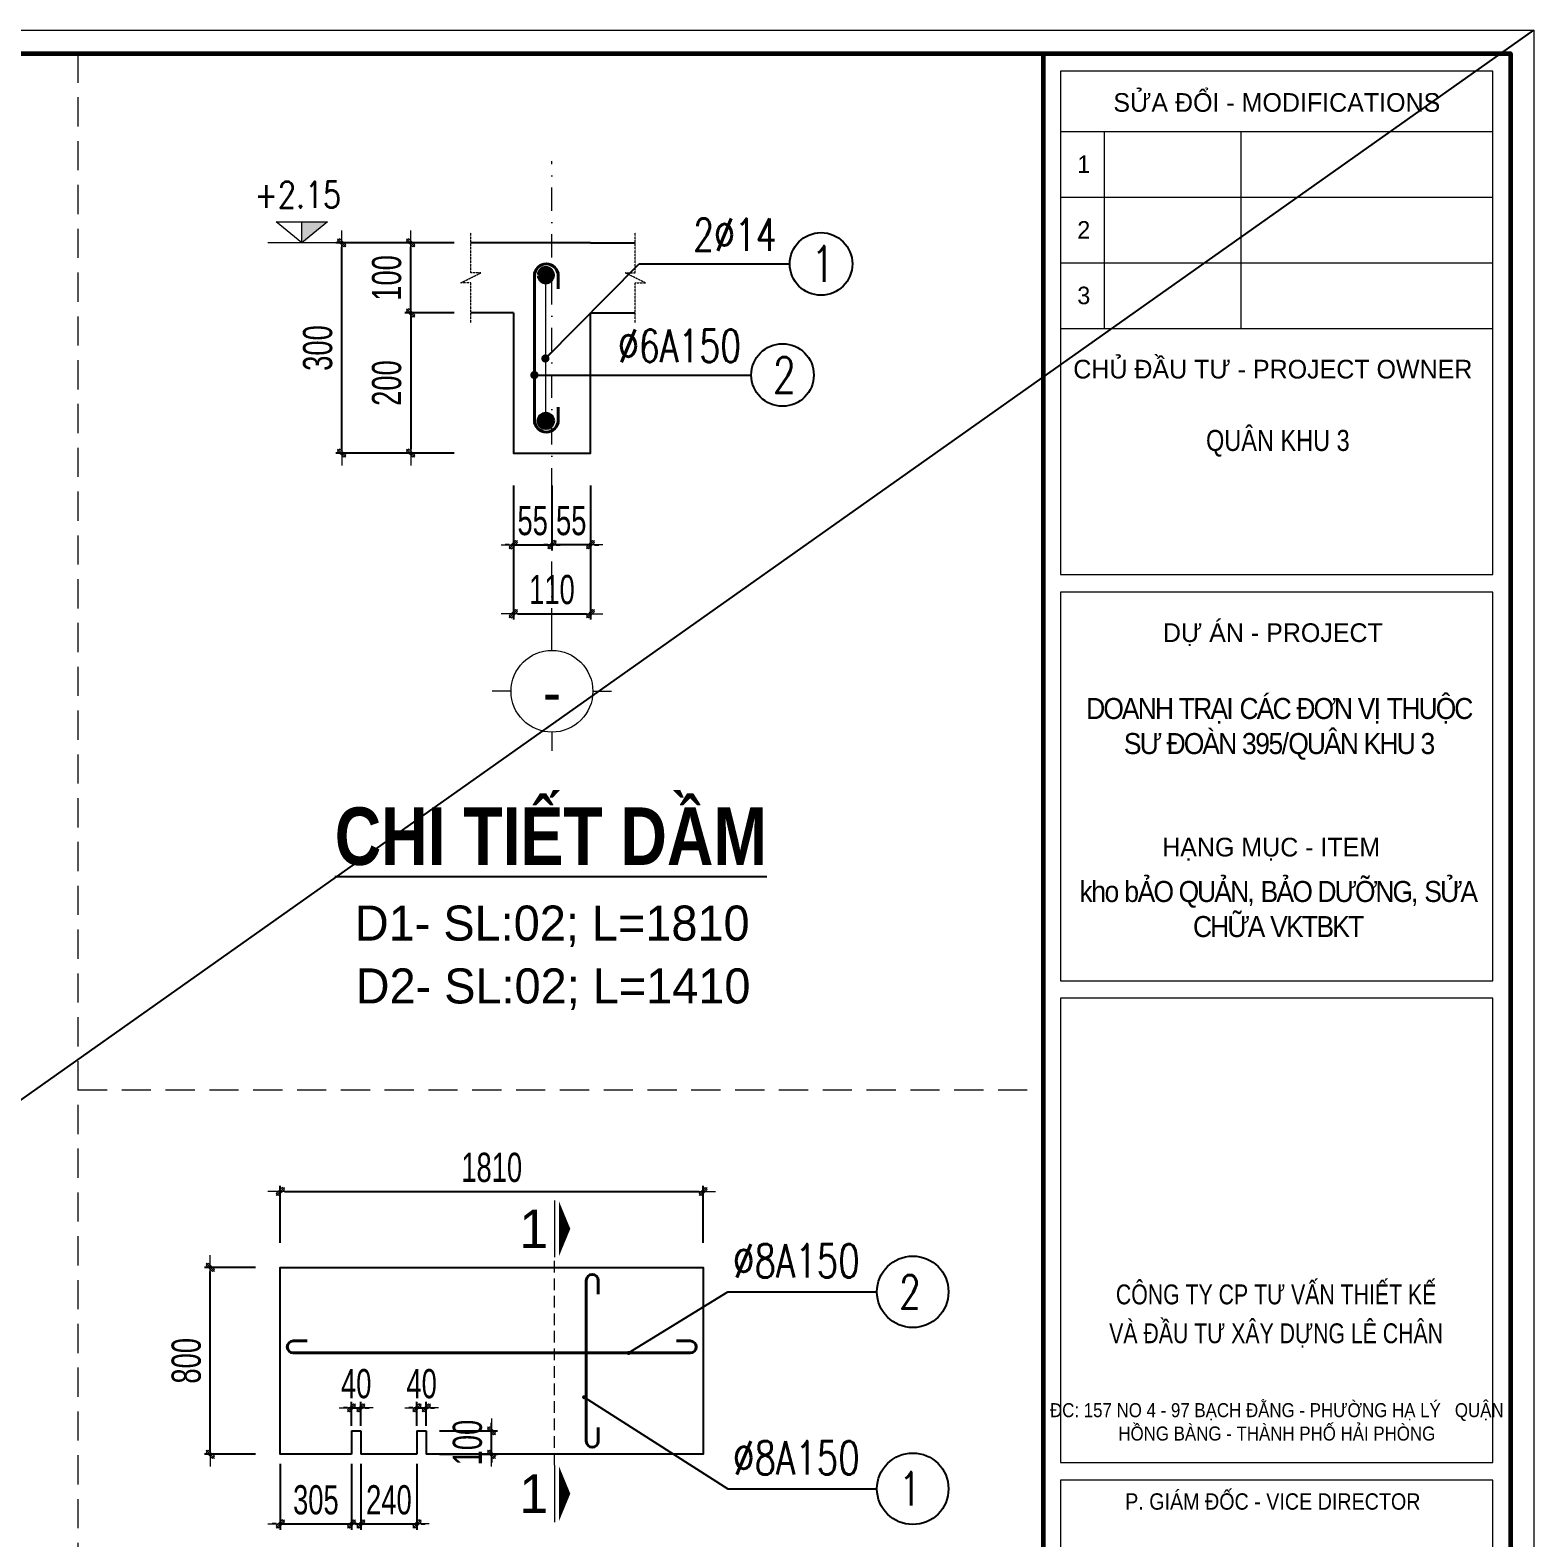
# Model space of a CAD drawing. Header units: millimetres. Extents: x -211129 to 461116, y -574633 to 115.
# Drawn here: x 316081 to 322516, y -538145 to -531691 of the extents above; entities that cross this region are included whole.
import ezdxf
from ezdxf.enums import TextEntityAlignment as Align

# ---------------------------------------------------------------- set-up
doc = ezdxf.new("R2010")
doc.units = ezdxf.units.MM
doc.header["$MEASUREMENT"] = 0
doc.header["$PDMODE"] = 32
doc.linetypes.add('DASHDOT', pattern=[1, 0.5, -0.25, 0, -0.25])
doc.linetypes.add('HIDDEN', pattern=[0.375, 0.25, -0.125])
doc.layers.get('Defpoints').update_dxf_attribs({"color": 1})
for name, color, linetype, lineweight in [('08. Net Text', 3, 'Continuous', 13), ('Khungten_LCDI', 7, 'Continuous', 5), ('LC Dim', 8, 'Continuous', 18), ('LC ISO', 153, 'Continuous', 13), ('LC Khac', 4, 'Continuous', 9), ('LC MANH DUT', 35, 'HIDDEN', 5), ('LC Net dam2', 6, 'Continuous', 40), ('LC Net dam3', 1, 'Continuous', 60), ('LC Net manh', 133, 'Continuous', 5), ('LC Net thay', 63, 'Continuous', 25), ('LC Net truc', 79, 'DASHDOT', 13), ('LC Text1', 3, 'Continuous', 20), ('LC Text2', 7, 'Continuous', 25), ('MANH', 35, 'HIDDEN', 5)]:
    doc.layers.add(name, color=color, linetype=linetype, lineweight=lineweight)
doc.layers.add('KCS_Plotter', color=11, linetype='Continuous', plot=False)
doc.styles.add('HOATBIF', font='hoatbif.shx', dxfattribs={"width": 0.7})
doc.styles.add('Khungten', font='VHAVAN.TTF', dxfattribs={"width": 0.9, "height": 5000})
doc.styles.add('LC 1', font='VHAVANB.TTF')
doc.styles.add('LC 3', font='vnsimli.shx', dxfattribs={"width": 0.75})
doc.styles.add('LC3', font='VHARIALB.TTF', dxfattribs={"width": 0.8})
doc.styles.add('T1', font='Vnsimli.shx', dxfattribs={"width": 0.8})
doc.styles.add('Text Khung Ten', font='VHAVAN.TTF')
doc.styles.add('Title', font='VHBLACK.TTF', dxfattribs={"width": 0.8})
doc.dimstyles.new('1-100(1-50)', dxfattribs={"dimscale": 50, "dimtxt": 2.5, "dimasz": 0.35, "dimexe": 0.5, "dimexo": 0, "dimgap": 0.8, "dimtad": 1, "dimdec": 0, "dimzin": 0, "dimdsep": 46, "dimtxsty": 'HOATBIF', "dimblk1": 'DOT', "dimblk2": 'DOT', "dimsah": 1, "dimcen": -1, "dimdle": 1, "dimclrd": 256, "dimclre": 256, "dimclrt": 4, "dimadec": 3, "dimazin": 2, "dimtfac": 0.333333, "dimtdec": 0, "dimtix": 1, "dimtmove": 2, "dimatfit": 3, "dimldrblk": 'DOT', "dimfxl": 1, "dimtvp": 0.833333, "dimtolj": 1, "dimtzin": 0, "dimarcsym": 0})

# ---------------------------------------------------------------- blocks, each defined once
blk = doc.blocks.new('lcdi fix')
at = {"layer": 'Defpoints', "lineweight": 0}
blk.add_lwpolyline([(-1200, -14850), (-1200, 14850), (40800, 14850), (40800, -14850)], close=True, dxfattribs=at)
at = {"layer": 'Khungten_LCDI', "color": 5, "lineweight": 60}
blk.add_line((36600, 14650), (36600, -14650), dxfattribs=at)
at = {"layer": 'Khungten_LCDI', "color": 5, "lineweight": 25}
blk.add_line((40600, -14650), (40600, 14650), dxfattribs=at)
at = {"layer": 'Khungten_LCDI', "color": 9, "lineweight": 15}
for p, q in [((36750, 13981), (40450, 13981)), ((37123, 13981), (37123, 12297)), ((38293, 13981), (38293, 12297)), ((36750, 13420), (40450, 13420)), ((36750, 12858), (40450, 12858)), ((36750, 12297), (40450, 12297))]:
    blk.add_line(p, q, dxfattribs=at)
at = {"layer": 'Khungten_LCDI', "color": 5, "lineweight": 60}
blk.add_lwpolyline([(0, -14650), (0, 14650), (40600, 14650), (40600, -14650)], close=True, dxfattribs=at)
at = {"layer": 'Khungten_LCDI', "color": 9, "lineweight": 15}
for points in [[(36750, 10190), (40450, 10190), (40450, 14500), (36750, 14500)], [(36750, 6712), (40450, 6712), (40450, 10040), (36750, 10040)], [(36750, 2587), (40450, 2587), (40450, 6562), (36750, 6562)], [(36750, 446), (40450, 446), (40450, 2437), (36750, 2437)]]:
    blk.add_lwpolyline(points, close=True, dxfattribs=at)
at = {"color": 7, "style": 'Khungten'}
for s, p in [('söa ®æi - modifications', (38600, 14151)), ('chñ ®Çu t\xad - project owner', (38566, 11868)), ('dù ¸n - project', (38566, 9612)), ('h¹ng môc - item', (38552, 7776))]:
    blk.add_text(s, height=160, dxfattribs=at).set_placement(p, align=Align.CENTER)
at = {"color": 7}
for s, height, style, width, p in [('c«ng ty cp t\xad vÊn thiÕt kÕ', 170, 'Title', 0.8, (38594, 3942)), ('vµ ®Çu t\xad x©y dùng lª ch©n', 170, 'Title', 0.8, (38594, 3609)), ('P. gi¸m ®èc - VICE director', 140, 'Khungten', 0.9, (38566, 2184))]:
    blk.add_text(s, height=height, dxfattribs=dict(at, style=style, width=width)).set_placement(p, align=Align.CENTER)
at = {"color": 4, "char_height": 180, "attachment_point": 5, "style": 'Khungten'}
for s, insert, width in [('{\\f.VnArialH|b0|i0|c0|p34;\\W0.8;qu©n khu 3}', (38609, 11313), 2315.24), ('{\\f.VnArialH|b0|i0|c0|p34;\\W0.9;\\T0.9;doanh tr¹i c¸c ®¬n vÞ thuéc s\xad ®oµn 395/qu©n khu 3}', (38617, 8868), 3461.97), ('{\\f.VnArialH|b0|i0|c0|p34;\\T0.9;kho b\\fArial|b0|i0|c0|p34;ẢO QUẢN, BẢO DƯỠNG, SỬA CHỮA VKTBKT}', (38609, 7325), 3712.56)]:
    blk.add_mtext(s, dxfattribs=dict(at, insert=insert, width=width))
at = {"color": 7, "insert": (38600, 3096), "char_height": 120, "attachment_point": 2, "style": 'Khungten'}
blk.add_mtext_dynamic_manual_height_columns('®c: 157 no 4 - 97 b¹ch ®»ng - ph\xadêng h¹ lý   quËn hång bµng - thµnh phè h¶i phßng ', width=3886.57, gutter_width=25, heights=[0], dxfattribs=at)
at = {"color": 7, "style": 'Khungten', "width": 0.8}
for tag, p in [('REVISION', (39499, -10746)), ('NGAYHT', (39546, -11609))]:
    blk.add_attdef(tag, text='', height=200, dxfattribs=at).set_placement(p, align=Align.CENTER)
at = {"layer": '08. Net Text', "color": 7, "style": 'Text Khung Ten'}
blk.add_text('1', height=150, dxfattribs=at).set_placement((36892, 13627))
at = {"layer": '08. Net Text', "color": 7, "ltscale": 2, "style": 'Text Khung Ten'}
for s, p in [('2', (36892, 13065)), ('3', (36892, 12504))]:
    blk.add_text(s, height=150, dxfattribs=at).set_placement(p)
at = {"layer": 'LC Text1', "color": 3, "style": 'LC 1', "width": 1.834006}
for tag, p, p2 in [('TENBANVE1', (36913, -8886), (40339, -8886)), ('TENBANVE2', (36913, -9562), (40339, -9562))]:
    blk.add_attdef(tag, text='', height=250, dxfattribs=at).set_placement(p, p2, align=Align.FIT)
at = {"layer": 'LC Text1', "style": 'Title', "width": 0.7}
blk.add_attdef('SOBANVE', text='', height=250, dxfattribs=at).set_placement((39562, -13896), align=Align.CENTER)
blk = doc.blocks.new('theptron1')
at = {"layer": 'LC Net dam3'}
for p, q in [((-0.5, 0), (0.5, 0)), ((-0.35, 0.35), (0.35, -0.35)), ((0.35, 0.35), (-0.35, -0.35)), ((0, 0.5), (0, -0.5))]:
    blk.add_line(p, q, dxfattribs=at)
blk.add_circle((0, 0), 0.5, dxfattribs=at)
blk = doc.blocks.new('DOT')
at = {"layer": 'LC Dim'}
blk.add_line((-3, 0), (3, 0), dxfattribs=at)
at = {"layer": 'LC Dim', "color": 4}
blk.add_line((-1, -1), (1, 1), dxfattribs=at)
blk.add_lwpolyline([(0.5, 1), (-1, -0.5), (-0.5, -1), (1, 0.5)], close=True, dxfattribs=at)
blk = doc.blocks.new('*D1131')
at = {"layer": 'Defpoints', "color": 0, "ltscale": 2, "transparency": 16777216}
for p in [(318149.2, -533640.2), (318314.2, -533640.2), (318314.2, -533893.7)]:
    blk.add_point(p, dxfattribs=at)
at = {"layer": 'LC Dim', "lineweight": -2, "ltscale": 2, "transparency": 16777216}
for p, q in [((318149.2, -533640.2), (318149.2, -533918.7)), ((318314.2, -533640.2), (318314.2, -533918.7)), ((318131.7, -533893.7), (318114.2, -533893.7)), ((318149.2, -533893.7), (318314.2, -533893.7)), ((318331.7, -533893.7), (318349.2, -533893.7))]:
    blk.add_line(p, q, dxfattribs=at)
at = {"layer": 'LC Dim', "lineweight": -2, "ltscale": 2, "transparency": 16777216, "xscale": 17.5, "yscale": 17.5, "zscale": 17.5}
blk.add_blockref('DOT', (318149.2, -533893.7), dxfattribs=at)
at = {"layer": 'LC Dim', "lineweight": -2, "ltscale": 2, "transparency": 16777216, "xscale": 17.5, "yscale": 17.5, "zscale": 17.5, "rotation": 180}
blk.add_blockref('DOT', (318314.2, -533893.7), dxfattribs=at)
at = {"layer": 'LC Dim', "color": 4, "ltscale": 2, "transparency": 16777216, "insert": (318231.7, -533791.2), "char_height": 125, "attachment_point": 5, "style": 'HOATBIF'}
blk.add_mtext('\\A1;55', dxfattribs=at)
blk = doc.blocks.new('_Dot')
at = {"color": 0, "linetype": 'ByBlock', "lineweight": -2}
blk.add_line((-0.5, 0), (-1, 0), dxfattribs=at)
at = {"color": 0, "linetype": 'ByBlock', "const_width": 0.5}
blk.add_lwpolyline([(-0.25, 0, 1), (0.25, 0, 1)], format="xyb", close=True, dxfattribs=at)
blk = doc.blocks.new('*D1132')
at = {"layer": 'Defpoints', "color": 0, "ltscale": 2, "transparency": 16777216}
for p in [(318149.2, -533640.2), (318479.2, -533640.2), (318479.2, -534189)]:
    blk.add_point(p, dxfattribs=at)
at = {"layer": 'LC Dim', "lineweight": -2, "ltscale": 2, "transparency": 16777216}
for p, q in [((318149.2, -533640.2), (318149.2, -534214)), ((318479.2, -533640.2), (318479.2, -534214)), ((318166.7, -534189), (318461.7, -534189))]:
    blk.add_line(p, q, dxfattribs=at)
at = {"layer": 'LC Dim', "lineweight": -2, "ltscale": 2, "transparency": 16777216, "xscale": 17.5, "yscale": 17.5, "zscale": 17.5, "rotation": 180}
blk.add_blockref('DOT', (318149.2, -534189), dxfattribs=at)
at = {"layer": 'LC Dim', "lineweight": -2, "ltscale": 2, "transparency": 16777216, "xscale": 17.5, "yscale": 17.5, "zscale": 17.5}
blk.add_blockref('DOT', (318479.2, -534189), dxfattribs=at)
at = {"layer": 'LC Dim', "color": 4, "ltscale": 2, "transparency": 16777216, "insert": (318314.2, -534086.5), "char_height": 125, "attachment_point": 5, "style": 'HOATBIF'}
blk.add_mtext('\\A1;110', dxfattribs=at)
blk = doc.blocks.new('*D1133')
at = {"layer": 'Defpoints', "color": 0, "ltscale": 2, "transparency": 16777216}
for p in [(317709.8, -532601.8), (317895.7, -532601.8), (317895.7, -532901.8)]:
    blk.add_point(p, dxfattribs=at)
at = {"layer": 'LC Dim', "lineweight": -2, "ltscale": 2, "transparency": 16777216}
for p, q in [((317895.7, -532601.8), (317684.8, -532601.8)), ((317709.8, -532884.3), (317709.8, -532619.3)), ((317895.7, -532901.8), (317684.8, -532901.8))]:
    blk.add_line(p, q, dxfattribs=at)
at = {"layer": 'LC Dim', "lineweight": -2, "ltscale": 2, "transparency": 16777216, "xscale": 17.5, "yscale": 17.5, "zscale": 17.5}
for p, rotation in [((317709.8, -532601.8), 90), ((317709.8, -532901.8), 270)]:
    blk.add_blockref('DOT', p, dxfattribs=dict(at, rotation=rotation))
at = {"layer": 'LC Dim', "color": 4, "ltscale": 2, "transparency": 16777216, "insert": (317607.3, -532751.8), "char_height": 125, "attachment_point": 5, "rotation": 90, "style": 'HOATBIF'}
blk.add_mtext('\\A1;100', dxfattribs=at)
blk = doc.blocks.new('*D1134')
at = {"layer": 'Defpoints', "color": 0, "ltscale": 2, "transparency": 16777216}
for p in [(317414.6, -532601.8), (317895.7, -532601.8), (317895.7, -533501.8)]:
    blk.add_point(p, dxfattribs=at)
at = {"layer": 'LC Dim', "lineweight": -2, "ltscale": 2, "transparency": 16777216}
for p, q in [((317895.7, -532601.8), (317389.6, -532601.8)), ((317414.6, -533484.3), (317414.6, -532619.3)), ((317895.7, -533501.8), (317389.6, -533501.8))]:
    blk.add_line(p, q, dxfattribs=at)
at = {"layer": 'LC Dim', "lineweight": -2, "ltscale": 2, "transparency": 16777216, "xscale": 17.5, "yscale": 17.5, "zscale": 17.5}
for p, rotation in [((317414.6, -532601.8), 90), ((317414.6, -533501.8), 270)]:
    blk.add_blockref('DOT', p, dxfattribs=dict(at, rotation=rotation))
at = {"layer": 'LC Dim', "color": 4, "ltscale": 2, "transparency": 16777216, "insert": (317312.1, -533051.8), "char_height": 125, "attachment_point": 5, "rotation": 90, "style": 'HOATBIF'}
blk.add_mtext('\\A1;300', dxfattribs=at)
blk = doc.blocks.new('TIEUDE1')
at = {"layer": 'LC Text2', "color": 7, "style": 'LC 1'}
blk.add_attdef('TIªU§Ò', text='', height=5, dxfattribs=at).set_placement((0, 0), align=Align.BOTTOM_CENTER)
blk.add_attdef('TL', text='', height=3, dxfattribs=at).set_placement((0, -2), align=Align.TOP_CENTER)
blk = doc.blocks.new('*D1135')
at = {"layer": 'Defpoints', "color": 0, "ltscale": 2, "transparency": 16777216}
for p in [(317895.7, -532901.8), (317709.8, -533501.8), (317866.4, -533501.8)]:
    blk.add_point(p, dxfattribs=at)
at = {"layer": 'LC Dim', "lineweight": -2, "ltscale": 2, "transparency": 16777216}
for p, q in [((317895.7, -532901.8), (317684.8, -532901.8)), ((317709.8, -532919.3), (317709.8, -533484.3)), ((317866.4, -533501.8), (317684.8, -533501.8))]:
    blk.add_line(p, q, dxfattribs=at)
at = {"layer": 'LC Dim', "lineweight": -2, "ltscale": 2, "transparency": 16777216, "xscale": 17.5, "yscale": 17.5, "zscale": 17.5}
for p, rotation in [((317709.8, -532901.8), 90), ((317709.8, -533501.8), 270)]:
    blk.add_blockref('DOT', p, dxfattribs=dict(at, rotation=rotation))
at = {"layer": 'LC Dim', "color": 4, "ltscale": 2, "transparency": 16777216, "insert": (317607.3, -533201.8), "char_height": 125, "attachment_point": 5, "rotation": 90, "style": 'HOATBIF'}
blk.add_mtext('\\A1;200', dxfattribs=at)
blk = doc.blocks.new('TTRUC')
at = {"layer": 'LC ISO'}
for p, q in [((0, 6.95), (0, 10.13)), ((-6.95, 0), (-10.13, 0)), ((6.95, 0), (10.13, 0)), ((0, -6.95), (0, -10.13))]:
    blk.add_line(p, q, dxfattribs=at)
at = {"layer": 'LC Net manh'}
blk.add_circle((0, 0), 6.95, dxfattribs=at)
blk = doc.blocks.new('*D1136')
at = {"layer": 'Defpoints', "color": 0, "ltscale": 2, "transparency": 16777216}
for p in [(318314.2, -533640.2), (318479.2, -533640.2), (318314.2, -533893.7)]:
    blk.add_point(p, dxfattribs=at)
at = {"layer": 'LC Dim', "lineweight": -2, "ltscale": 2, "transparency": 16777216}
for p, q in [((318314.2, -533640.2), (318314.2, -533918.7)), ((318479.2, -533640.2), (318479.2, -533918.7)), ((318296.7, -533893.7), (318279.2, -533893.7)), ((318479.2, -533893.7), (318314.2, -533893.7)), ((318496.7, -533893.7), (318514.2, -533893.7))]:
    blk.add_line(p, q, dxfattribs=at)
at = {"layer": 'LC Dim', "lineweight": -2, "ltscale": 2, "transparency": 16777216, "xscale": 17.5, "yscale": 17.5, "zscale": 17.5}
blk.add_blockref('DOT', (318314.2, -533893.7), dxfattribs=at)
at = {"layer": 'LC Dim', "lineweight": -2, "ltscale": 2, "transparency": 16777216, "xscale": 17.5, "yscale": 17.5, "zscale": 17.5, "rotation": 180}
blk.add_blockref('DOT', (318479.2, -533893.7), dxfattribs=at)
at = {"layer": 'LC Dim', "color": 4, "ltscale": 2, "transparency": 16777216, "insert": (318396.7, -533791.2), "char_height": 125, "attachment_point": 5, "style": 'HOATBIF'}
blk.add_mtext('\\A1;55', dxfattribs=at)
blk = doc.blocks.new('Caodo1')
at = {"layer": 'LC Text1'}
blk.add_hatch(color=4, dxfattribs=at).paths.add_polyline_path([(0, 200), (0, 0), (243, 200)])
at = {"layer": 'LC Text1', "color": 4}
for p, q in [((0, 0), (0, 200)), ((324, 0), (-324, 0))]:
    blk.add_line(p, q, dxfattribs=at)
blk.add_lwpolyline([(-243, 200), (243, 200), (0, 0), (0, 0)], close=True, dxfattribs=at)
at = {"layer": 'LC Text1', "color": 4, "style": 'T1', "width": 0.8}
blk.add_attdef('%%P0,00', text='', height=250, dxfattribs=at).set_placement((-39, 460), align=Align.MIDDLE_CENTER)
blk = doc.blocks.new('*D1137')
at = {"layer": 'Defpoints', "color": 0, "ltscale": 2, "transparency": 16777216}
for p in [(316852.1, -536986.9), (317045, -536986.9), (317045, -537786.9)]:
    blk.add_point(p, dxfattribs=at)
at = {"layer": 'LC Dim', "lineweight": -2, "ltscale": 2, "transparency": 16777216}
for p, q in [((317045, -536986.9), (316827.1, -536986.9)), ((316852.1, -537769.4), (316852.1, -537004.4)), ((317045, -537786.9), (316827.1, -537786.9))]:
    blk.add_line(p, q, dxfattribs=at)
at = {"layer": 'LC Dim', "lineweight": -2, "ltscale": 2, "transparency": 16777216, "xscale": 17.5, "yscale": 17.5, "zscale": 17.5}
for p, rotation in [((316852.1, -536986.9), 90), ((316852.1, -537786.9), 270)]:
    blk.add_blockref('DOT', p, dxfattribs=dict(at, rotation=rotation))
at = {"layer": 'LC Dim', "color": 4, "ltscale": 2, "transparency": 16777216, "insert": (316749.6, -537386.9), "char_height": 125, "attachment_point": 5, "rotation": 90, "style": 'HOATBIF'}
blk.add_mtext('\\A1;800', dxfattribs=at)
blk = doc.blocks.new('*D1138')
at = {"layer": 'Defpoints', "color": 0, "ltscale": 2, "transparency": 16777216}
for p in [(318961.5, -536662.3), (317151.5, -536882.6), (318961.5, -536882.6)]:
    blk.add_point(p, dxfattribs=at)
at = {"layer": 'LC Dim', "lineweight": -2, "ltscale": 2, "transparency": 16777216}
for p, q in [((317151.5, -536882.6), (317151.5, -536637.3)), ((317169, -536662.3), (318944, -536662.3)), ((318961.5, -536882.6), (318961.5, -536637.3))]:
    blk.add_line(p, q, dxfattribs=at)
at = {"layer": 'LC Dim', "lineweight": -2, "ltscale": 2, "transparency": 16777216, "xscale": 17.5, "yscale": 17.5, "zscale": 17.5, "rotation": 180}
blk.add_blockref('DOT', (317151.5, -536662.3), dxfattribs=at)
at = {"layer": 'LC Dim', "lineweight": -2, "ltscale": 2, "transparency": 16777216, "xscale": 17.5, "yscale": 17.5, "zscale": 17.5}
blk.add_blockref('DOT', (318961.5, -536662.3), dxfattribs=at)
at = {"layer": 'LC Dim', "color": 4, "ltscale": 2, "transparency": 16777216, "insert": (318056.5, -536559.8), "char_height": 125, "attachment_point": 5, "style": 'HOATBIF'}
blk.add_mtext('\\A1;1810', dxfattribs=at)
blk = doc.blocks.new('*D1139')
at = {"layer": 'Defpoints', "color": 0, "ltscale": 2, "transparency": 16777216}
for p in [(317151.5, -537827.8), (317456.5, -537827.8), (317456.5, -538085.2)]:
    blk.add_point(p, dxfattribs=at)
at = {"layer": 'LC Dim', "lineweight": -2, "ltscale": 2, "transparency": 16777216}
for p, q in [((317151.5, -537827.8), (317151.5, -538110.2)), ((317456.5, -537827.8), (317456.5, -538110.2)), ((317134, -538085.2), (317116.5, -538085.2)), ((317151.5, -538085.2), (317456.5, -538085.2)), ((317474, -538085.2), (317491.5, -538085.2))]:
    blk.add_line(p, q, dxfattribs=at)
at = {"layer": 'LC Dim', "lineweight": -2, "ltscale": 2, "transparency": 16777216, "xscale": 17.5, "yscale": 17.5, "zscale": 17.5}
blk.add_blockref('DOT', (317151.5, -538085.2), dxfattribs=at)
at = {"layer": 'LC Dim', "lineweight": -2, "ltscale": 2, "transparency": 16777216, "xscale": 17.5, "yscale": 17.5, "zscale": 17.5, "rotation": 180}
blk.add_blockref('DOT', (317456.5, -538085.2), dxfattribs=at)
at = {"layer": 'LC Dim', "color": 4, "ltscale": 2, "transparency": 16777216, "insert": (317304, -537982.7), "char_height": 125, "attachment_point": 5, "style": 'HOATBIF'}
blk.add_mtext('\\A1;305', dxfattribs=at)
blk = doc.blocks.new('*D1140')
at = {"layer": 'Defpoints', "color": 0, "ltscale": 2, "transparency": 16777216}
for p in [(317496.5, -537588.1), (317456.5, -537665.2), (317496.5, -537665.2)]:
    blk.add_point(p, dxfattribs=at)
at = {"layer": 'LC Dim', "lineweight": -2, "ltscale": 2, "transparency": 16777216}
for p, q in [((317456.5, -537665.2), (317456.5, -537563.1)), ((317496.5, -537665.2), (317496.5, -537563.1)), ((317439, -537588.1), (317421.5, -537588.1)), ((317456.5, -537588.1), (317496.5, -537588.1)), ((317514, -537588.1), (317531.5, -537588.1))]:
    blk.add_line(p, q, dxfattribs=at)
at = {"layer": 'LC Dim', "lineweight": -2, "ltscale": 2, "transparency": 16777216, "xscale": 17.5, "yscale": 17.5, "zscale": 17.5}
blk.add_blockref('DOT', (317456.5, -537588.1), dxfattribs=at)
at = {"layer": 'LC Dim', "lineweight": -2, "ltscale": 2, "transparency": 16777216, "xscale": 17.5, "yscale": 17.5, "zscale": 17.5, "rotation": 180}
blk.add_blockref('DOT', (317496.5, -537588.1), dxfattribs=at)
at = {"layer": 'LC Dim', "color": 4, "ltscale": 2, "transparency": 16777216, "insert": (317476.5, -537485.6), "char_height": 125, "attachment_point": 5, "style": 'HOATBIF'}
blk.add_mtext('\\A1;40', dxfattribs=at)
blk = doc.blocks.new('*D1141')
at = {"layer": 'Defpoints', "color": 0, "ltscale": 2, "transparency": 16777216}
for p in [(317776.5, -537588.1), (317736.5, -537665.2), (317776.5, -537665.2)]:
    blk.add_point(p, dxfattribs=at)
at = {"layer": 'LC Dim', "lineweight": -2, "ltscale": 2, "transparency": 16777216}
for p, q in [((317736.5, -537665.2), (317736.5, -537563.1)), ((317776.5, -537665.2), (317776.5, -537563.1)), ((317719, -537588.1), (317701.5, -537588.1)), ((317736.5, -537588.1), (317776.5, -537588.1)), ((317794, -537588.1), (317811.5, -537588.1))]:
    blk.add_line(p, q, dxfattribs=at)
at = {"layer": 'LC Dim', "lineweight": -2, "ltscale": 2, "transparency": 16777216, "xscale": 17.5, "yscale": 17.5, "zscale": 17.5}
blk.add_blockref('DOT', (317736.5, -537588.1), dxfattribs=at)
at = {"layer": 'LC Dim', "lineweight": -2, "ltscale": 2, "transparency": 16777216, "xscale": 17.5, "yscale": 17.5, "zscale": 17.5, "rotation": 180}
blk.add_blockref('DOT', (317776.5, -537588.1), dxfattribs=at)
at = {"layer": 'LC Dim', "color": 4, "ltscale": 2, "transparency": 16777216, "insert": (317756.5, -537485.6), "char_height": 125, "attachment_point": 5, "style": 'HOATBIF'}
blk.add_mtext('\\A1;40', dxfattribs=at)
blk = doc.blocks.new('*D1142')
at = {"layer": 'Defpoints', "color": 0, "ltscale": 2, "transparency": 16777216}
for p in [(317496.5, -537827.8), (317736.5, -537827.8), (317736.5, -538085.2)]:
    blk.add_point(p, dxfattribs=at)
at = {"layer": 'LC Dim', "lineweight": -2, "ltscale": 2, "transparency": 16777216}
for p, q in [((317496.5, -537827.8), (317496.5, -538110.2)), ((317736.5, -537827.8), (317736.5, -538110.2)), ((317479, -538085.2), (317461.5, -538085.2)), ((317496.5, -538085.2), (317736.5, -538085.2)), ((317754, -538085.2), (317771.5, -538085.2))]:
    blk.add_line(p, q, dxfattribs=at)
at = {"layer": 'LC Dim', "lineweight": -2, "ltscale": 2, "transparency": 16777216, "xscale": 17.5, "yscale": 17.5, "zscale": 17.5}
blk.add_blockref('DOT', (317496.5, -538085.2), dxfattribs=at)
at = {"layer": 'LC Dim', "lineweight": -2, "ltscale": 2, "transparency": 16777216, "xscale": 17.5, "yscale": 17.5, "zscale": 17.5, "rotation": 180}
blk.add_blockref('DOT', (317736.5, -538085.2), dxfattribs=at)
at = {"layer": 'LC Dim', "color": 4, "ltscale": 2, "transparency": 16777216, "insert": (317616.5, -537982.7), "char_height": 125, "attachment_point": 5, "style": 'HOATBIF'}
blk.add_mtext('\\A1;240', dxfattribs=at)
blk = doc.blocks.new('*D1143')
at = {"layer": 'Defpoints', "color": 0, "ltscale": 2, "transparency": 16777216}
for p in [(317833.2, -537686.9), (318055.5, -537686.9), (317833.2, -537786.9)]:
    blk.add_point(p, dxfattribs=at)
at = {"layer": 'LC Dim', "lineweight": -2, "ltscale": 2, "transparency": 16777216}
for p, q in [((317833.2, -537686.9), (318080.5, -537686.9)), ((318055.5, -537669.4), (318055.5, -537651.9)), ((318055.5, -537786.9), (318055.5, -537686.9)), ((317833.2, -537786.9), (318080.5, -537786.9)), ((318055.5, -537804.4), (318055.5, -537821.9))]:
    blk.add_line(p, q, dxfattribs=at)
at = {"layer": 'LC Dim', "lineweight": -2, "ltscale": 2, "transparency": 16777216, "xscale": 17.5, "yscale": 17.5, "zscale": 17.5}
for p, rotation in [((318055.5, -537686.9), 270), ((318055.5, -537786.9), 90)]:
    blk.add_blockref('DOT', p, dxfattribs=dict(at, rotation=rotation))
at = {"layer": 'LC Dim', "color": 4, "ltscale": 2, "transparency": 16777216, "insert": (317953, -537736.9), "char_height": 125, "attachment_point": 5, "rotation": 90, "style": 'HOATBIF'}
blk.add_mtext('\\A1;100', dxfattribs=at)

msp = doc.modelspace()

# ---------------------------------------------------------------- linework, layer by layer
at = {"layer": 'KCS_Plotter', "ltscale": 250}
msp.add_line((301516.3, -546541.2), (322516.3, -531691.2), dxfattribs=at)
at = {"layer": 'LC Dim', "ltscale": 2}
msp.add_line((318288.1, -533333.7), (318288.1, -532769.9), dxfattribs=at)
at = {"layer": 'LC Khac', "color": 1, "ltscale": 2}
for p, q in [((318325.8, -536700.4), (318325.8, -536943.2)), ((318325.8, -537834.2), (318325.8, -538077))]:
    msp.add_line(p, q, dxfattribs=at)
for points in [[(318392.8, -536821.8, 0, 235.7, 0), (318344.1, -536821.8, 137.5, 137.5, 0)], [(318392.8, -537955.6, 0, 235.7, 0), (318344.1, -537955.6, 137.5, 137.5, 0)]]:
    msp.add_lwpolyline(points, format="xyseb", dxfattribs=at)
at = {"layer": 'LC MANH DUT', "ltscale": 500}
for p, q in [((316285.7, -531791.2), (316285.7, -541214.3)), ((316285.7, -536227.1), (320416.3, -536227.1))]:
    msp.add_line(p, q, dxfattribs=at)
at = {"layer": 'LC MANH DUT', "ltscale": 200}
msp.add_line((318325.8, -537834.2), (318325.8, -536943.2), dxfattribs=at)
at = {"layer": 'LC Net dam2'}
for p, q in [((318239.2, -532742.8), (318239.2, -533360.8)), ((318341.3, -532798.8), (318341.3, -532742.8)), ((318341.3, -533304.8), (318341.3, -533360.8))]:
    msp.add_line(p, q, dxfattribs=at)
at = {"layer": 'LC Net dam2', "ltscale": 2}
for points in [[(318512.5, -537101.4), (318512.5, -537042.6, 1), (318461.2, -537042.6), (318461.2, -537731.2, 1), (318512.5, -537731.2), (318512.5, -537672.5)], [(317266, -537302.1), (317207.2, -537302.1, 1), (317207.2, -537353.5), (318905.8, -537353.5, 1), (318905.8, -537302.1), (318847.1, -537302.1)]]:
    msp.add_lwpolyline(points, format="xyb", dxfattribs=at)
at = {"layer": 'LC Net dam2'}
for centre, start, end in [((318290.2, -532742.8), 90, 180), ((318290.2, -532742.8), 0, 90), ((318290.2, -533360.8), 180, 270), ((318290.2, -533360.8), 270, 0)]:
    msp.add_arc(centre, 51, start, end, dxfattribs=at)
at = {"layer": 'LC Net thay', "linetype": 'Continuous', "ltscale": 1000}
for p, q in [((318149.2, -532601.8), (317966.5, -532601.8)), ((318479.2, -532601.8), (318671, -532601.8)), ((318149.2, -532901.8), (317966.5, -532901.8)), ((318479.2, -532901.8), (318671, -532901.8))]:
    msp.add_line(p, q, dxfattribs=at)
at = {"layer": 'LC Net thay', "ltscale": 200}
for p, q in [((317456.5, -537686.9), (317456.5, -537786.9)), ((317456.5, -537686.9), (317496.5, -537686.9)), ((317496.5, -537686.9), (317496.5, -537786.9)), ((317736.5, -537686.9), (317736.5, -537786.9)), ((317736.5, -537686.9), (317776.5, -537686.9)), ((317776.5, -537686.9), (317776.5, -537786.9))]:
    msp.add_line(p, q, dxfattribs=at)
at = {"layer": 'LC Net thay', "linetype": 'Continuous', "ltscale": 1000}
for points in [[(318479.2, -532601.8), (318149.2, -532601.8)], [(318149.2, -532901.8), (318149.2, -533501.8), (318479.2, -533501.8), (318479.2, -532901.8)]]:
    msp.add_lwpolyline(points, dxfattribs=at)
at = {"layer": 'LC Net thay', "ltscale": 200}
for points in [[(317456.5, -537786.9), (317151.5, -537786.9), (317151.5, -536986.9), (318961.5, -536986.9), (318961.5, -537786.9), (317776.5, -537786.9)], [(317736.5, -537786.9), (317496.5, -537786.9)]]:
    msp.add_lwpolyline(points, dxfattribs=at)
at = {"layer": 'LC Net truc', "ltscale": 200}
msp.add_line((318314.2, -534265.7), (318314.2, -532252.5), dxfattribs=at)
at = {"layer": 'LC Text2', "ltscale": 100}
for centre in [(319466, -532691.8), (319301, -533167.4)]:
    msp.add_circle(centre, 133.8, dxfattribs=at)
at = {"layer": 'LC Text2', "linetype": 'ByBlock'}
for centre in [(319858.3, -537091.6), (319858.3, -537934.6)]:
    msp.add_circle(centre, 153, dxfattribs=at)
at = {"layer": 'MANH', "ltscale": 2}
for points in [[(317966.5, -532944.6), (317966.5, -532773.2), (317923.6, -532773.2), (318009.4, -532730.4), (317966.5, -532730.4), (317966.5, -532558.9)], [(318671, -532944.6), (318671, -532773.2), (318713.9, -532773.2), (318628.2, -532730.4), (318671, -532730.4), (318671, -532558.9)]]:
    msp.add_lwpolyline(points, dxfattribs=at)

# ---------------------------------------------------------------- block references
at = {"layer": 'LC Dim', "xscale": -60.00000000069849, "yscale": 60.00000000069849, "zscale": 60.00000000064909}
msp.add_blockref('theptron1', (318288.1, -532739.9), dxfattribs=at)
at = {"layer": 'LC Dim', "xscale": 60.00000000069849, "yscale": 60.00000000069849, "zscale": 60.00000000069849, "rotation": 180.0000000004822}
msp.add_blockref('theptron1', (318288.1, -533363.7), dxfattribs=at)
at = {"layer": 'LC ISO', "xscale": 25.19610424696835, "yscale": 25.19610424696835, "zscale": 25.19610424696835}
msp.add_blockref('TTRUC', (318314.2, -534521), dxfattribs=at)
at = {"layer": 'LC Net thay', "xscale": 0.5000000000000013, "yscale": 0.5000000000000013, "zscale": 0.5000000000000013}
msp.add_blockref('lcdi fix', (302116.3, -539116.2), dxfattribs=at)
at = {"layer": 'LC Text1'}
ref = msp.add_blockref('Caodo1', (317243.9, -532601.8), dxfattribs=dict(at, xscale=0.45, yscale=0.45, zscale=0.45))
ref.add_attrib('%%P0,00', '+2.15', dxfattribs={"layer": 'LC Text2', "height": 112.5, "style": 'T1', "width": 0.8}).set_placement((317226.4, -532395), align=Align.MIDDLE_CENTER)
at = {"layer": 'LC Text2'}
ref = msp.add_blockref('TIEUDE1', (318315.4, -535338.3), dxfattribs=dict(at, xscale=-50.00000000009664, yscale=50.00000000009664, zscale=50.00000000009664))
ref.add_attrib('TIªU§Ò', '%%Uchi tiÕt dÇm', dxfattribs={"color": 7, "height": 246.221, "style": 'LC3', "width": 0.8}).set_placement((318309.5, -535338.3), align=Align.BOTTOM_CENTER)
ref.add_attrib('TL', 'd1- sl:02; l=1810', dxfattribs={"color": 7, "height": 150, "style": 'LC 1'}).set_placement((318315.4, -535438.3), align=Align.TOP_CENTER)
ref = msp.add_blockref('TIEUDE1', (318319, -535607.3), dxfattribs=dict(at, xscale=-50.00000000009664, yscale=50.00000000009664, zscale=50.00000000009664))
ref.add_attrib('TL', 'd2- sl:02; l=1410', dxfattribs={"color": 7, "height": 150, "style": 'LC 1'}).set_placement((318319, -535707.3), align=Align.TOP_CENTER)

# ---------------------------------------------------------------- texts
at = {"ltscale": 2, "style": 'LC 1'}
for p in [(318236.5, -536821.8), (318236.5, -537955.6)]:
    msp.add_attdef('1', text='A', height=165, dxfattribs=at).set_placement(p, align=Align.MIDDLE_CENTER)
at = {"layer": 'LC Text1', "ltscale": 0.2, "style": 'LC 1', "width": 0.9}
msp.add_text('-', height=197.3, dxfattribs=at).set_placement((318314.2, -534681.5), align=Align.BOTTOM_CENTER)
at = {"layer": 'LC Text2', "linetype": 'ByBlock', "style": 'LC 3', "width": 0.75}
for s, height, p in [('2%%C14', 138.89, (318918.7, -532636.4)), ('%%C6A150', 138.89, (318596.9, -533112)), ('%%C8A150', 143, (319088.9, -537030.6)), ('%%C8A150', 143, (319088.9, -537873.6))]:
    msp.add_text(s, height=height, dxfattribs=at).set_placement(p)
at = {"layer": 'LC Text2', "ltscale": 100, "style": 'LC 3', "width": 0.75}
for s, p in [('1', (319473.6, -532691.8)), ('2', (319308.6, -533167.4))]:
    msp.add_text(s, height=152.8, dxfattribs=at).set_placement(p, align=Align.MIDDLE_CENTER)
at = {"layer": 'LC Text2', "linetype": 'ByBlock', "style": 'LC 3', "width": 0.75}
for s, p in [('2', (319846.3, -537091.6)), ('1', (319846.3, -537934.6))]:
    msp.add_text(s, height=143, dxfattribs=at).set_placement(p, align=Align.MIDDLE_CENTER)

# ---------------------------------------------------------------- dimensions: what is measured, and where the dimension line sits
at = {"layer": 'LC Dim', "ltscale": 2}
for base, p1, p2, angle, picture, middle in [((317414.6, -532601.8), (317895.7, -533501.8), (317895.7, -532601.8), 90, '*D1134', (317312.1, -533051.8)), ((317709.8, -532601.8), (317895.7, -532901.8), (317895.7, -532601.8), 90, '*D1133', (317607.3, -532751.8)), ((317709.8, -533501.8), (317895.7, -532901.8), (317866.4, -533501.8), 270, '*D1135', (317607.3, -533201.8)), ((318314.2, -533893.7), (318479.2, -533640.2), (318314.2, -533640.2), 180, '*D1136', (318396.7, -533791.2))]:
    dim = msp.add_linear_dim(base=base, p1=p1, p2=p2, angle=angle, dimstyle='1-100(1-50)', override={"dimlfac": 0.333333}, dxfattribs=at)
    dim.commit()
    dim.dimension.update_dxf_attribs({"geometry": picture, "text_midpoint": middle})
for base, p2, picture, middle in [((318314.2, -533893.7), (318314.2, -533640.2), '*D1131', (318231.7, -533791.2)), ((318479.2, -534189), (318479.2, -533640.2), '*D1132', (318314.2, -534086.5))]:
    dim = msp.add_linear_dim(base=base, p1=(318149.2, -533640.2), p2=p2, dimstyle='1-100(1-50)', override={"dimlfac": 0.333333}, dxfattribs=at)
    dim.commit()
    dim.dimension.update_dxf_attribs({"geometry": picture, "text_midpoint": middle})
for base, p1, p2, picture, middle in [((318961.5, -536662.3), (317151.5, -536882.6), (318961.5, -536882.6), '*D1138', (318056.5, -536559.8)), ((317496.5, -537588.1), (317456.5, -537665.2), (317496.5, -537665.2), '*D1140', (317476.5, -537485.6)), ((317776.5, -537588.1), (317736.5, -537665.2), (317776.5, -537665.2), '*D1141', (317756.5, -537485.6)), ((317456.5, -538085.2), (317151.5, -537827.8), (317456.5, -537827.8), '*D1139', (317304, -537982.7)), ((317736.5, -538085.2), (317496.5, -537827.8), (317736.5, -537827.8), '*D1142', (317616.5, -537982.7))]:
    dim = msp.add_linear_dim(base=base, p1=p1, p2=p2, dimstyle='1-100(1-50)', dxfattribs=at)
    dim.commit()
    dim.dimension.update_dxf_attribs({"geometry": picture, "text_midpoint": middle})
for base, p1, p2, picture, middle in [((316852.1, -536986.9), (317045, -537786.9), (317045, -536986.9), '*D1137', (316749.6, -537386.9)), ((318055.5, -537686.9), (317833.2, -537786.9), (317833.2, -537686.9), '*D1143', (317953, -537736.9))]:
    dim = msp.add_linear_dim(base=base, p1=p1, p2=p2, angle=90, dimstyle='1-100(1-50)', dxfattribs=at)
    dim.commit()
    dim.dimension.update_dxf_attribs({"geometry": picture, "text_midpoint": middle})

# ---------------------------------------------------------------- leaders
for points in [[(318286.2, -533096.5), (318687.3, -532691.8), (319329.6, -532691.8)], [(318239.2, -533167.4), (318900.5, -533167.4), (319167.3, -533167.4)]]:
    msp.add_leader(points, dimstyle='1-100(1-50)', override={"dimasz": 0.7}, dxfattribs=at)
for points in [[(318642.5, -537353.5), (319067.6, -537091.6), (319705.2, -537091.6)], [(318451.9, -537542.8), (319067.6, -537934.6), (319705.2, -537934.6)]]:
    msp.add_leader(points, dimstyle='1-100(1-50)', dxfattribs=at)

doc.saveas('drawing.dxf')
